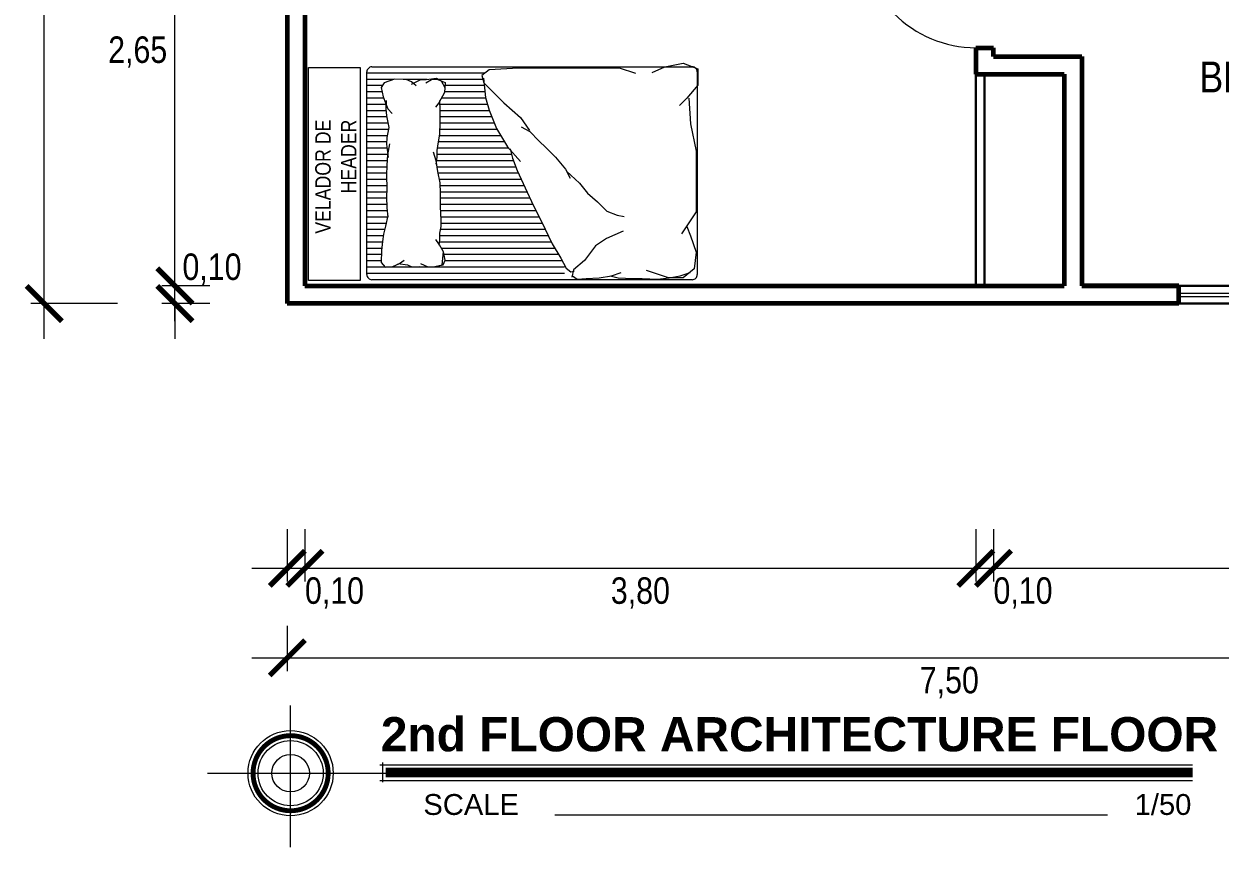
# Model space of a CAD drawing. Header units: millimetres. Extents: x 1119.4 to 1171.3, y 270.1 to 301.5.
# Drawn here: x 1134.43 to 1141.2, y 288.89 to 293.55 of the extents above; entities that cross this region are included whole.
import ezdxf

# ---------------------------------------------------------------- set-up
doc = ezdxf.new("R2010")
doc.units = ezdxf.units.MM
for name, color, linetype, lineweight in [('01', 146, 'Continuous', 9), ('03', 116, 'Continuous', 30), ('06', 192, 'Continuous', 60), ('cotas', 86, 'Continuous', 15), ('muebles', 190, 'Continuous', 20), ('Muebles_M_V_02', 108, 'Continuous', 20)]:
    doc.layers.add(name, color=color, linetype=linetype, lineweight=lineweight)
doc.styles.add('FITO', font='arial.ttf')
doc.styles.get("Standard").update_dxf_attribs({"font": 'ARIALN.TTF'})

# ---------------------------------------------------------------- blocks, each defined once
blk = doc.blocks.new('RTRTERT')
at = {"layer": 'muebles', "linetype": 'ByBlock'}
for p, q in [((541.9309634556466, 191.3723094777763), (541.9309634556466, 192.649064998806)), ((542.6735922641507, 192.6411837918845), (541.9309634556469, 192.6411837918845)), ((542.0994552678123, 192.6017777572848), (541.9309634556469, 192.6017777572848)), ((542.3103726823712, 192.6017777572848), (542.1590226497317, 192.6017777572848)), ((542.6611208151564, 192.6017777572848), (542.3828598899759, 192.6017777572848)), ((542.0286523958712, 192.5623717226851), (541.9309634556469, 192.5623717226851)), ((542.0266848967931, 192.5229656880854), (541.9309634556469, 192.5229656880854)), ((542.6740295789914, 192.5229656880854), (542.4204315657383, 192.5229656880854)), ((542.6696211753311, 192.5623717226851), (542.4223097444857, 192.5623717226851)), ((542.0366656301535, 192.4835596534857), (541.9309634556469, 192.4835596534857)), ((542.0524423316322, 192.444153618886), (541.9309634556469, 192.444153618886)), ((542.690552575223, 192.444153618886), (542.3882676909875, 192.444153618886)), ((542.6792977291378, 192.4835596534857), (542.4006202419579, 192.4835596534857)), ((542.0520558903793, 192.4047475842863), (541.9309634556469, 192.4047475842863)), ((542.05559487695, 192.3653415496866), (541.9309634556469, 192.3653415496866)), ((542.7021416529807, 192.4047475842863), (542.3900794996368, 192.4047475842863)), ((542.7178984375, 192.3653415496866), (542.3900794996368, 192.3653415496866)), ((542.0638119089701, 192.3259355150869), (541.9309634556469, 192.3259355150869)), ((542.0669043950165, 192.2865294804873), (541.9309634556469, 192.2865294804873)), ((542.7505446410939, 192.2865294804873), (542.3882862146588, 192.2865294804873)), ((542.7336552220187, 192.3259355150869), (542.3899296210626, 192.3259355150869)), ((542.0593916800267, 192.2471234458876), (541.9309634556469, 192.2471234458876)), ((542.055252266075, 192.2077174112879), (541.9309634556469, 192.2077174112879)), ((542.7978149946521, 192.2077174112879), (542.3796403478383, 192.2077174112879)), ((542.7741798178731, 192.2471234458876), (542.3855566108929, 192.2471234458876)), ((542.0577604972483, 192.1683113766882), (541.9309634556469, 192.1683113766882)), ((542.0605494303621, 192.1289053420885), (541.9309634556469, 192.1289053420885)), ((542.8416761402013, 192.1289053420885), (542.3719659606406, 192.1289053420885)), ((542.8237606714994, 192.1683113766882), (542.3739278810783, 192.1683113766882)), ((542.0585688173262, 192.0894993074888), (541.9309634556469, 192.0894993074888)), ((542.056752189561, 192.0500932728891), (541.9309634556469, 192.0500932728891)), ((542.853619700427, 192.0894993074888), (542.36891460864, 192.0894993074888)), ((542.8686326623687, 192.0500932728891), (542.3713013010306, 192.0500932728891)), ((542.0548740108135, 192.0106872382895), (541.9309634556469, 192.0106872382895)), ((542.0552034421311, 191.9712812036897), (541.9309634556469, 191.9712812036897)), ((542.8851752269878, 192.0106872382895), (542.3773184155599, 192.0106872382895)), ((542.9035661053664, 191.9712812036897), (542.3855354475796, 191.9712812036897)), ((542.0566120761918, 191.9318751690901), (541.9309634556469, 191.9318751690901)), ((542.9219569837451, 191.9318751690901), (542.3909190379142, 191.9318751690901)), ((542.0560500714319, 191.8924691344904), (541.9309634556469, 191.8924691344904)), ((542.0546471078534, 191.8530630998907), (541.9309634556469, 191.8530630998907)), ((542.9399541402995, 191.8924691344904), (542.3927972166617, 191.8924691344904)), ((542.9577517645369, 191.8530630998907), (542.3930984228031, 191.8530630998907)), ((542.0563619667098, 191.813657065291), (541.9309634556469, 191.813657065291)), ((542.0592144902737, 191.7742510306913), (541.9309634556469, 191.7742510306913)), ((542.9755493887743, 191.813657065291), (542.3930984228031, 191.813657065291)), ((542.9954076696132, 191.7742510306913), (542.3940040213332, 191.7742510306913)), ((542.061143116437, 191.7348449960916), (541.9309634556469, 191.7348449960916)), ((542.0521790815059, 191.695438961492), (541.9309634556469, 191.695438961492)), ((543.0158419789228, 191.7348449960916), (542.3954648270259, 191.7348449960916)), ((543.035796953369, 191.695438961492), (542.3961173459696, 191.695438961492)), ((542.0430384196115, 191.6560329268923), (541.9309634556469, 191.6560329268923)), ((542.0347918439188, 191.6166268922926), (541.9309634556469, 191.6166268922926)), ((543.0731318192506, 191.6166268922926), (542.3870605764712, 191.6166268922926)), ((543.0544643863099, 191.6560329268923), (542.3920457949154, 191.6560329268923)), ((542.0296535739053, 191.5772208576929), (541.9309634556469, 191.5772208576929)), ((542.0255018103582, 191.5378148230932), (541.9309634556469, 191.5378148230932)), ((543.0917992521914, 191.5772208576929), (542.3858258306067, 191.5772208576929)), ((543.1141421976329, 191.5378148230932), (542.4006246278899, 191.5378148230932)), ((542.0230352347481, 191.4984087884935), (541.9309634556469, 191.4984087884935)), ((542.0214575646003, 191.4590027538938), (541.9309634556469, 191.4590027538938)), ((543.1377876126913, 191.4984087884935), (542.4171893541256, 191.4984087884935)), ((543.1602812061343, 191.4590027538938), (542.421333767087, 191.4590027538938)), ((542.0444346537506, 191.4195967192941), (541.9309634556469, 191.4195967192941)), ((542.2915110293542, 191.3801906846945), (541.9309634556469, 191.3801906846945)), ((542.2915110293542, 191.4195967192941), (542.052859556862, 191.4195967192941)), ((543.1752610129683, 191.4195967192941), (542.2915110293542, 191.4195967192941)), ((543.1752610129683, 191.3801906846945), (542.2915110293542, 191.3801906846945))]:
    blk.add_line(p, q, dxfattribs=at)
at = {"layer": 'muebles'}
for p, q in [((541.9624882833267, 192.6805898264855), (543.978894678889, 192.6805898264855)), ((544.010419506569, 192.649064998806), (544.010419506569, 191.3723094777763)), ((543.978894678889, 191.3407846500968), (541.9624882833267, 191.3407846500968))]:
    blk.add_line(p, q, dxfattribs=at)
at = {"layer": 'muebles', "linetype": 'ByBlock'}
for points in [[(543.6244697480925, 192.6386301157106), (543.5205762336717, 192.6732736596306), (543.3127892048292, 192.6732736596306), (543.0819147283379, 192.6732736596306), (542.88567142332, 192.6732736596306), (542.7009718421272, 192.6617258116572), (542.6547969468294, 192.6270822677372), (542.6663406706539, 192.5808908758445), (542.7240592897768, 192.5231516359778), (542.7933216327236, 192.4538645481391), (542.8972151471445, 192.3614817643532), (542.9549337662673, 192.2806468285404)], [(543.7256230843651, 192.6455520100102), (543.8064291511376, 192.6801955539302), (543.921866389383, 192.7032912498768), (544.0142161799794, 192.6686477059569), (544.0142161799794, 192.5647170741975), (543.9449538370318, 192.4838821383848), (543.8987789417341, 192.4376907464921)], [(542.2414305598298, 192.5617759101408), (542.2112413281687, 192.5859054235802), (542.1780331733415, 192.6009863694796), (542.1055790173554, 192.6040025586593), (542.0391627077006, 192.57987304522), (542.0210491687044, 192.549711153421), (542.0331248613693, 192.4924035590029), (542.0633140930296, 192.4169988295056), (542.0904844015248, 192.386836937706)], [(542.2117793070227, 192.5716881561874), (542.2655819451587, 192.5979701802998), (542.3048279463181, 192.6009863694796), (542.3682253328064, 192.6100349370189), (542.3976268075525, 192.5934458965295), (542.4217781928814, 192.5512192480109), (542.4202687312985, 192.5195492616221)], [(542.3025307278202, 192.57987304522), (542.3387578058139, 192.6009863694796), (542.3719659606406, 192.6040025586593), (542.4232876544644, 192.5828892343997), (542.4202687312985, 192.5195492616221), (542.3840416533048, 192.4531930996641), (542.3629091911423, 192.4260473970449)], [(542.6642563735396, 192.6103268514145), (542.6778843944783, 192.4885080920585), (542.7009718421272, 192.4076731562458), (542.7471467374257, 192.2921946765138), (542.8164090803732, 192.1767161967812), (542.8972151471445, 192.0843334129958)], [(542.0532261494097, 192.4696232996913), (542.0512384003655, 192.4169988295056), (542.0542573235318, 192.3717559918072), (542.0693519393624, 192.299367451489), (542.0572762466982, 192.2360274787107), (542.0542573235318, 192.1938008301927), (542.0656344342505, 192.1110197984405)], [(542.3870605764712, 192.4682740455635), (542.3900794996368, 192.4079502619657), (542.3900794996368, 192.3295293432886), (542.3870605764712, 192.2571408029704), (542.3780038069726, 192.1968170193725), (542.3719659606406, 192.1545903708539), (542.3719659606406, 192.1123637223352), (542.365928114308, 192.0671208846361)], [(543.9564975608564, 192.4838821383848), (543.9680412846816, 192.3222122667601), (544.0026724561549, 192.1489945471614), (544.0026724561549, 191.9064897397234), (544.0026724561549, 191.767915564044), (543.9103226655585, 191.6293413883653)], [(542.9024949378804, 192.3033055500823), (542.9574539686461, 192.2739962912673), (543.0124129994124, 192.2153777736367), (543.0600441594102, 192.1714138854138), (543.1186671255606, 192.1127953677831), (543.1809540270948, 192.035858563393), (543.210265510171, 191.980903703114)], [(542.072370862528, 192.1968170193725), (542.0602951698639, 192.1274446682347), (542.0572762466982, 192.0610885062766), (542.0542573235318, 191.9977485334991), (542.0572762466982, 191.9132952364611), (542.0542573235318, 191.8620200204032), (542.0572762466982, 191.7926476692653), (542.0633140930296, 191.7353400748472)], [(542.3478145753116, 192.1455418033139), (542.365928114308, 192.0912503980756), (542.374984883807, 192.0218780469378), (542.3900794996368, 191.9494895066202), (542.3930984228031, 191.8861495338426), (542.3930984228031, 191.7986800476249), (542.3961173459696, 191.7172429397673), (542.3961173459696, 191.6750162912494), (542.3870605764712, 191.6327896427308), (542.3870605764712, 191.5905629942114), (542.3840416533048, 191.5579417996938)], [(542.8328801655769, 192.1640865707099), (542.8475359071147, 192.1054680530792), (542.8768473901896, 192.0285312486891), (542.9281424855712, 191.9186215281317), (542.979437580953, 191.805048150222), (543.0307326763347, 191.7061294017208), (543.0966835132534, 191.5669104223477), (543.1516425440199, 191.4753189885497), (543.18461796248, 191.4130368135674), (543.2139294455556, 191.3910548694556), (543.235913057861, 191.3947185268079)], [(543.1882818978647, 192.0248675913368), (543.2688884763218, 191.9479307869467), (543.3201835717028, 191.8856486119644), (543.3824704732378, 191.8306937516853), (543.4410934393882, 191.7720752340547), (543.5070442763083, 191.7464296325913), (543.5510115009208, 191.739102317888)], [(542.0633140930296, 191.7443886423866), (542.0482194771998, 191.6780324804291), (542.0361437845356, 191.6267572643706), (542.030105938203, 191.5815144266722), (542.0240680918708, 191.5242068322541), (542.0210491687044, 191.4488021027561), (542.0452005540335, 191.4186402109571), (542.0935033246911, 191.4246725893167), (542.1357682490163, 191.4427697243965), (542.1659574806773, 191.4638830486556)], [(543.9449538370318, 191.6755327802586), (543.9680412846816, 191.617793540392), (544.0026724561549, 191.5138629086333), (543.9911287323305, 191.4099322768739), (543.921866389383, 191.3521930370079), (543.8295165987867, 191.3521930370079), (543.7602542558392, 191.3752887329539), (543.6909919128916, 191.3983844289005)], [(542.2686252525716, 191.4427697243965), (542.3146064204844, 191.4216564001369), (542.3598902679765, 191.4246725893167), (542.4112119617993, 191.4337211568567), (542.4232876544644, 191.4638830486556), (542.4142308849663, 191.5151582647141), (542.3870605764712, 191.5604011024132), (542.365928114308, 191.5935791833919)], [(543.5436636813206, 191.6455151900123), (543.4397701668997, 191.5993237981196), (543.3705078239524, 191.5531324062263), (543.301245481004, 191.4607496224409), (543.2319831380573, 191.4030103825743), (543.2204394142321, 191.3568189906817)], [(542.1262983127972, 191.4427697243965), (542.1870899428399, 191.4337211568567), (542.2142602513352, 191.4216564001369), (542.2595440988267, 191.4246725893167), (542.3259604084806, 191.4216564001369), (542.359168563308, 191.4246725893167), (542.4044524107995, 191.4337211568567), (542.4142308849663, 191.5151582647141)], [(543.2243826332576, 191.3653506494752), (543.2545918137503, 191.3437683770744), (543.3106945775226, 191.3480848315548), (543.392690924574, 191.3524012860346), (543.4703716744111, 191.3653506494752), (543.5307900353963, 191.3869329218748)], [(543.4617404799843, 191.3653506494752), (543.5135276465433, 191.3524012860346), (543.6041551880204, 191.3480848315548), (543.6645735490064, 191.3480848315548), (543.7595166876966, 191.3437683770744), (543.8328818403215, 191.3524012860346), (543.9019313957328, 191.3653506494752), (543.9666653539309, 191.3869329218748)]]:
    blk.add_lwpolyline(points, dxfattribs=at)
for centre, radius, start, end in [((541.9624882833264, 192.6490649988058), 0.03152482767973201, 89.99999999958679, 179.9999999996384), ((541.9624882833264, 191.3723094777765), 0.0315248276797604, 180.0000000003616, 270.0000000004132)]:
    blk.add_arc(centre, radius, start, end, dxfattribs=at)
at = {"layer": 'muebles'}
for centre, radius, start, end in [((543.978894678889, 192.6490649988054), 0.0315248276801015, 9.803233e-10, 90.00000000103313), ((543.978894678889, 191.3723094777769), 0.031524827680073, 269.9999999989669, 359.9999999990197)]:
    blk.add_arc(centre, radius, start, end, dxfattribs=at)
blk = doc.blocks.new('_ArchTick')
at = {"color": 0, "linetype": 'ByBlock', "const_width": 0.15}
blk.add_lwpolyline([(-0.5, -0.5), (0.5, 0.5)], dxfattribs=at)

msp = doc.modelspace()

# ---------------------------------------------------------------- linework, layer by layer
at = {"layer": '01'}
for p, q in [((1140.97024532716, 292.028353548507), (1142.17024532716, 292.0283535485079)), ((1140.97024532716, 292.0083535485066), (1142.17024532716, 292.0083535485069))]:
    msp.add_line(p, q, dxfattribs=at)
msp.add_arc((1139.81975541468, 294.0683535485071), 0.6500000111124343, 178.8980901795007, 270.0105946337367, dxfattribs=at)
at = {"layer": '03'}
for p, q in [((1139.819875606989, 293.268353548507), (1139.819875606989, 292.0683535485066)), ((1139.869875606989, 293.268353548507), (1139.869875606989, 292.0683535485066)), ((1140.97024532716, 292.0683535485072), (1142.170245327161, 292.0683535485076)), ((1140.97024532716, 291.9683535485067), (1142.170245327161, 291.9683535485067))]:
    msp.add_line(p, q, dxfattribs=at)
at = {"layer": '06'}
for p, q in [((1135.919875599901, 293.718353548508), (1135.919875599897, 291.9683535485075)), ((1136.019875599898, 293.718353548508), (1136.019875599897, 292.0683535485068)), ((1139.819875606989, 293.4183535485071), (1139.919875606987, 293.4183535485071)), ((1139.819875606989, 293.4183535485071), (1139.819875606989, 293.2683535485071)), ((1139.919875606988, 293.3683535485071), (1139.919875606988, 293.4183535485071)), ((1139.919875606988, 293.3683535485071), (1140.4198755999, 293.3683535485074)), ((1140.4198755999, 293.3683535485074), (1140.4198755999, 292.0683535485072)), ((1139.819875606988, 293.268353548507), (1140.3198755999, 293.2683535485073)), ((1140.3198755999, 293.2683535485074), (1140.3198755999, 292.0683535485071)), ((1136.019875599897, 292.0683535485068), (1140.3198755999, 292.0683535485065)), ((1140.4198755999, 292.0683535485071), (1140.97024532716, 292.0683535485072)), ((1140.97024532716, 292.0683535485072), (1140.4198755999, 292.0683535485072)), ((1140.97024532716, 291.9683535485074), (1140.97024532716, 292.0683535485072)), ((1140.97024532716, 291.9683535485074), (1135.919875599897, 291.9683535485075)), ((1140.97024532716, 291.9683535485074), (1140.319875599901, 291.9683535485074))]:
    msp.add_line(p, q, dxfattribs=at)
at = {"layer": 'cotas'}
for p, q in [((1134.543095100491, 291.7683535485074), (1134.543095100491, 297.7683535485072)), ((1135.283809479579, 291.8683535485068), (1135.283809479579, 294.9183535485081)), ((1135.283809479579, 292.0683535485068), (1135.283809479579, 292.4683535485068)), ((1135.481575287613, 292.0683535485068), (1135.208809479579, 292.0683535485068)), ((1135.481575287613, 292.0683535485068), (1135.208809479579, 292.0683535485068)), ((1135.283809479579, 291.9683535485075), (1135.283809479579, 292.0683535485068)), ((1134.958809479579, 291.9683535485075), (1134.468095100491, 291.9683535485075)), ((1134.958809479579, 291.9683535485075), (1134.468095100491, 291.9683535485075)), ((1135.481575287613, 291.9683535485075), (1135.208809479579, 291.9683535485075)), ((1135.283809479579, 291.9683535485075), (1135.283809479579, 291.7683535485074)), ((1135.919875599897, 290.6905447776123), (1135.919875599897, 290.3934159993502)), ((1136.019875599897, 290.6905447776123), (1136.019875599897, 290.3934159993502)), ((1136.019875599897, 290.6905447776123), (1136.019875599897, 290.3934159993502)), ((1139.819875606988, 290.6905447776123), (1139.819875606988, 290.3934159993502)), ((1139.819875606988, 290.6905447776123), (1139.819875606988, 290.3934159993502)), ((1139.919875606988, 290.6905447776123), (1139.919875606988, 290.3934159993502)), ((1139.919875606988, 290.6905447776123), (1139.919875606988, 290.3934159993502)), ((1135.719875599897, 290.4684159993502), (1136.019875599897, 290.4684159993502)), ((1135.819875599897, 290.4684159993502), (1140.019875606988, 290.4684159993502)), ((1136.019875599897, 290.4684159993502), (1136.639009297032, 290.4684159993502)), ((1139.619875606988, 290.4684159993502), (1139.919875606988, 290.4684159993502)), ((1139.719875606988, 290.4684159993502), (1143.714815271044, 290.4684159993502)), ((1139.919875606988, 290.4684159993502), (1140.539009304123, 290.4684159993502)), ((1135.919875599897, 290.4405447776123), (1135.919875599897, 290.3934159993502)), ((1135.919875599897, 290.1434159993502), (1135.919875599897, 289.8863433058779)), ((1135.719875599897, 289.9613433058779), (1143.6198755999, 289.9613433058779))]:
    msp.add_line(p, q, dxfattribs=at)
at = {"layer": 'cotas', "color": 251, "linetype": 'Continuous'}
for p, q in [((1135.938774848385, 288.8887608620943), (1135.938774848385, 289.6912766086228)), ((1136.444981609807, 289.3553153166638), (1141.047410190452, 289.3553153166638)), ((1136.46033556681, 289.2557622895229), (1136.46033556681, 289.3676829992143)), ((1135.467969054386, 289.307382267047), (1141.047410190452, 289.307382267047)), ((1136.444981609807, 289.2666377487554), (1141.047410190452, 289.2666377487553)), ((1137.435670622517, 289.0709795758847), (1140.565177352745, 289.0709795758847))]:
    msp.add_line(p, q, dxfattribs=at)
at = {"layer": 'cotas', "const_width": 0.02771173944}
msp.add_lwpolyline([(1135.938774848385, 289.5202084247493, 1760.380359204241), (1135.939258439259, 289.5202078777651, 1760.380359204241)], format="xyb", dxfattribs=at)
at = {"layer": 'cotas', "const_width": 0.05542347888000001}
msp.add_lwpolyline([(1136.476962610493, 289.3109765339091), (1141.047410190452, 289.3109765339091)], dxfattribs=at)
at = {"layer": 'cotas', "color": 251, "linetype": 'Continuous'}
for radius in [0.24120298008576, 0.1844493377126401, 0.1064130794496]:
    msp.add_circle((1135.938774848385, 289.307382267047), radius, dxfattribs=at)
at = {"layer": 'Muebles_M_V_02'}
msp.add_lwpolyline([(1136.039608045549, 293.3067828556607), (1136.333384240528, 293.3067828556607), (1136.333384240528, 292.0986201212713), (1136.039608045549, 292.0986201212713)], close=True, dxfattribs=at)

# ---------------------------------------------------------------- block references
at = {"layer": 'cotas'}
for p, xscale, yscale, zscale, rotation in [((1135.283809479579, 292.0683535485068), 0.1999999999999886, 0.1999999999999886, 0.1999999999999886, 270), ((1135.283809479579, 292.0683535485068), 0.1999999999999886, 0.1999999999999886, 0.1999999999999886, 270), ((1134.543095100491, 291.9683535485075), 0.1999999999999886, 0.1999999999999886, 0.1999999999999886, 90), ((1134.543095100491, 291.9683535485075), 0.1999999999999886, 0.1999999999999886, 0.1999999999999886, 270), ((1135.283809479579, 291.9683535485075), 0.1999999999999886, 0.1999999999999886, 0.1999999999999886, 90), ((1135.919875599897, 290.4684159993502), 0.2000000000000455, 0.2000000000000455, 0.2000000000000455, 180), ((1136.019875599897, 290.4684159993502), 0.2000000000000455, 0.2000000000000455, 0.2000000000000455, 180), ((1139.819875606988, 290.4684159993502), 0.2000000000000455, 0.2000000000000455, 0.2000000000000455, 180), ((1139.919875606988, 290.4684159993502), 0.2000000000000455, 0.2000000000000455, 0.2000000000000455, 180), ((1135.919875599897, 289.9613433058779), 0.2000000000000002, 0.2000000000000002, 0.2000000000000002, 180)]:
    msp.add_blockref('_ArchTick', p, dxfattribs=dict(at, xscale=xscale, yscale=yscale, zscale=zscale, rotation=rotation))
at = {"layer": 'cotas', "xscale": 0.2000000000000455, "yscale": 0.2000000000000455, "zscale": 0.2000000000000455}
for p in [(1136.019875599897, 290.4684159993502), (1139.819875606988, 290.4684159993502), (1139.919875606988, 290.4684159993502)]:
    msp.add_blockref('_ArchTick', p, dxfattribs=at)
at = {"layer": 'muebles', "xscale": 0.900000000000091, "yscale": 0.900000000000091, "zscale": 0.900000000000091}
msp.add_blockref('RTRTERT', (648.6327914385743, 119.8973044241411), dxfattribs=at)

# ---------------------------------------------------------------- texts
at = {"layer": 'cotas', "style": 'FITO'}
for s, p in [('SCALE', (1136.690609040822, 289.0709795758847)), ('1/50', (1140.719509427807, 289.0709795758847))]:
    msp.add_text(s, height=0.118236754944, dxfattribs=at).set_placement(p)
at = {"layer": 'cotas', "char_height": 0.15, "attachment_point": 5}
for s, insert in [('2,65', (1135.072554363617, 293.3933535485077)), ('0,10', (1135.493376328147, 292.163451764849)), ('0,10', (1136.18726358255, 290.3282727524198)), ('3,80', (1137.919875603443, 290.3282727524198)), ('0,10', (1140.087263589641, 290.3282727524198)), ('7,50', (1139.669875599898, 289.8212000589475))]:
    msp.add_mtext(s, dxfattribs=dict(at, insert=insert))
at = {"layer": 'cotas'}
for s, insert, char_height, width, attachment_point in [('BE', (1141.221009440781, 293.2526836762421), 0.175, 1.699832267418429, 5), ('{\\fArial|b1|i0|c0|p34;2nd FLOOR ARCHITECTURE FLOOR}', (1136.449739786361, 289.6252905955662), 0.19404, 9.580212239320335, 1)]:
    msp.add_mtext(s, dxfattribs=dict(at, insert=insert, char_height=char_height, width=width, attachment_point=attachment_point))
at = {"layer": 'cotas', "insert": (1136.078260151808, 293.0104772904202), "char_height": 0.08749999999999994, "width": 0.8499161337092141, "attachment_point": 3, "rotation": 90.00000000000007}
msp.add_mtext('VELADOR DE HEADER   ', dxfattribs=at)

doc.saveas('drawing.dxf')
